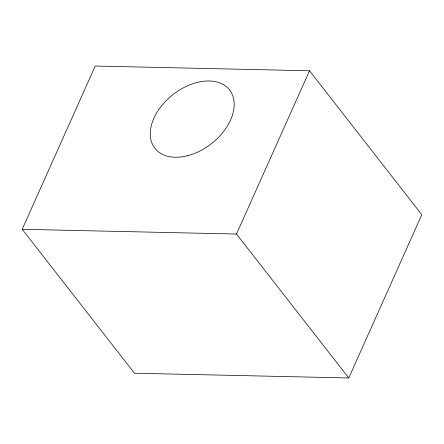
<?xml version="1.0" encoding="UTF-8"?>
<svg xmlns="http://www.w3.org/2000/svg" width="444" height="444" viewBox="0 0 444 444"><rect width="100%" height="100%" fill="white"/><g stroke="black" fill="none" stroke-linecap="round" stroke-linejoin="round"><path stroke-width="0.67" d="M22.2 229.298L95.232 66.039L309.518 70.779L421.8 214.702L348.768 377.961L134.482 373.221L22.2 229.298L236.491 234.038L348.768 377.961M236.491 234.038L309.518 70.779M187.956 155.616A47.375 31.174 -38 0 0 230.547 91.325A47.375 31.174 -38 0 0 158.203 110.439A47.375 31.174 -38 0 0 187.956 155.616"/></g></svg>
